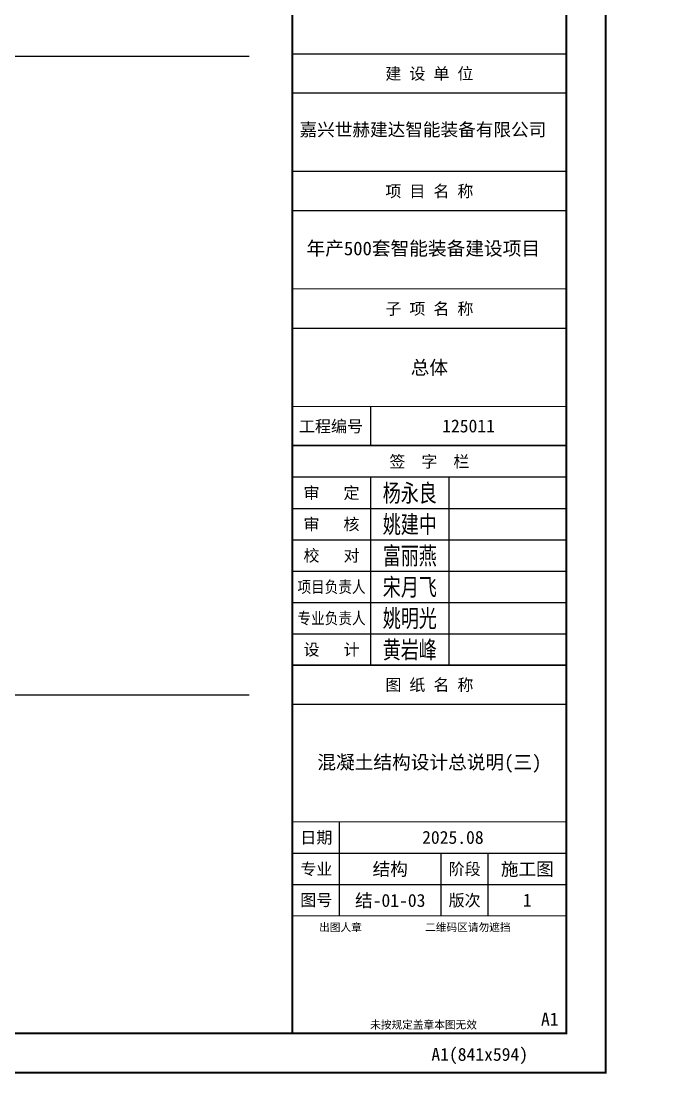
# Model space of a CAD drawing. Extents: x 497777 to 784122, y -229332 to 980813.
# Drawn here: x 566981 to 583358, y 620884 to 648222 of the extents above; entities that cross this region are included whole.
import ezdxf
from ezdxf.enums import TextEntityAlignment as Align

# ---------------------------------------------------------------- set-up
doc = ezdxf.new("R2010")
doc.units = 0
doc.header["$LTSCALE"] = 1000
doc.header["$MEASUREMENT"] = 0
for name, color, linetype in [('0-cxFrame', 155, 'Continuous'), ('qianming', 155, 'Continuous'), ('S-DIM', 81, 'Continuous'), ('S-TK', 165, 'Continuous')]:
    doc.layers.add(name, color=color, linetype=linetype)
doc.layers.add('0-cxText', color=131, linetype='Continuous', lineweight=25)
doc.styles.add('cx_biaoti', font='')
doc.styles.add('cx_tuming', font='simhei.ttf')
doc.styles.add('cx_tuqian1', font='')
doc.styles.add('SS1', font='tj-romans1.shx', dxfattribs={"width": 0.7, "bigfont": 'tj-hztxt1.shx'})
doc.styles.add('图框宋体', font='', dxfattribs={"width": 0.75})
doc.styles.add('黑体', font='simhei.ttf', dxfattribs={"height": 12})
doc.styles.get('cx_biaoti').set_extended_font_data('SimSun')
doc.styles.get('cx_tuqian1').set_extended_font_data('SimSun')
doc.styles.get('图框宋体').set_extended_font_data('SimSun')
doc.dimstyles.new('S-25-100A', dxfattribs={"dimscale": 100, "dimtxt": 3, "dimasz": 2, "dimexe": 2, "dimexo": 2, "dimgap": 0.8, "dimtad": 1, "dimdec": 0, "dimlfac": 0.25, "dimzin": 0, "dimdsep": 46, "dimtxsty": 'SS1', "dimblk1": 'TT', "dimblk2": 'TT', "dimsah": 1, "dimcen": 1, "dimclrd": 256, "dimclre": 256, "dimclrt": 256, "dimadec": 0, "dimazin": 0, "dimtfac": 1, "dimtdec": 0, "dimtix": 1, "dimtmove": 2, "dimatfit": 0, "dimldrblk": 'TT', "dimfxl": 2, "dimtolj": 1, "dimtzin": 0, "dimarcsym": 0})

# ---------------------------------------------------------------- blocks, each defined once
blk = doc.blocks.new('TT')
blk.add_line((-0.97, 0), (0.97, 0))
at = {"const_width": 0.45}
blk.add_lwpolyline([(-0.44, -0.44), (0.44, 0.44)], dxfattribs=at)
blk = doc.blocks.new('*D190')
at = {"layer": 'Defpoints', "color": 0, "transparency": 16777216}
for p in [(510906, 638017), (511946, 636673), (509786, 636257), (512586, 636337), (516786, 636257)]:
    blk.add_point(p, dxfattribs=at)
at = {"layer": 'S-DIM', "lineweight": -2, "transparency": 16777216}
blk.add_arc((512666, 636257), 831, 148.8237, 166.1763, dxfattribs=at)
at = {"layer": 'S-DIM', "lineweight": -2, "transparency": 16777216, "xscale": 200, "yscale": 200, "zscale": 200}
for p, rotation in [((512078, 636845), 51.91184269532635), ((511835, 636257), 263.0881573046743)]:
    blk.add_blockref('TT', p, dxfattribs=dict(at, rotation=rotation))
blk = doc.blocks.new('zjcx_lan_qianzi(Dragon)')
for p, q in [((-7000, 4800), (0, 4800)), ((-5000, 4800), (-5000, 0)), ((-3000, 4800), (-3000, 0)), ((-7000, 4000), (0, 4000)), ((-7000, 3200), (0, 3200)), ((-7000, 2400), (0, 2400)), ((-7000, 1600), (0, 1600)), ((-7000, 800), (0, 800))]:
    blk.add_line(p, q)
at = {"const_width": 30}
blk.add_lwpolyline([(-7000, 5600), (0, 5600)], dxfattribs=at)
blk.add_lwpolyline([(-7000, 5600), (0, 5600), (0, 0), (-7000, 0)], close=True, dxfattribs=at)
at = {"style": 'cx_biaoti'}
for s, p in [('签  字  栏', (-3500, 5200)), ('审   定', (-6000, 4400)), ('审   核', (-6000, 3600)), ('校   对', (-6000, 2800)), ('设   计', (-6000, 400))]:
    blk.add_text(s, height=300, dxfattribs=at).set_placement(p, align=Align.MIDDLE)
at = {"style": 'cx_biaoti', "width": 0.85}
for s, p in [('项目负责人', (-6000, 2000)), ('专业负责人', (-6000, 1200))]:
    blk.add_text(s, height=300, dxfattribs=at).set_placement(p, align=Align.MIDDLE)
blk = doc.blocks.new('T-签字(Dragon)')
at = {"layer": '0-cxFrame'}
blk.add_blockref('zjcx_lan_qianzi(Dragon)', (0, 0), dxfattribs=at)
at = {"layer": 'qianming', "style": '图框宋体', "width": 0.75}
for s, p in [('杨永良', (-4000, 4400)), ('姚建中', (-4000, 3600)), ('富丽燕', (-4000, 2800)), ('宋月飞', (-4000, 2000)), ('姚明光', (-4000, 1200)), ('黄岩峰', (-4000, 400))]:
    blk.add_text(s, height=450, dxfattribs=at).set_placement(p, align=Align.MIDDLE)
blk = doc.blocks.new('zjcx_lan_xiangmu(Dragon)')
for p, q in [((-7000, 9000), (0, 9000)), ((-7000, 6000), (0, 6000)), ((-7000, 3000), (0, 3000)), ((-5000, 1000), (-5000, 0))]:
    blk.add_line(p, q)
at = {"const_width": 30}
for points in [[(-7000, 10000), (0, 10000)], [(-7000, 7000), (0, 7000)], [(-7000, 7000), (0, 7000)], [(-7000, 4000), (0, 4000)], [(-7000, 4000), (0, 4000)], [(-7000, 1000), (0, 1000)], [(-7000, 0), (0, 0)]]:
    blk.add_lwpolyline(points, dxfattribs=at)
blk.add_lwpolyline([(-7000, 10000), (0, 10000), (0, 0), (-7000, 0)], close=True)
at = {"style": 'cx_biaoti'}
for s, p in [('建 设 单 位', (-3500, 9500)), ('项 目 名 称', (-3500, 6500)), ('子 项 名 称', (-3500, 3500)), ('工程编号', (-6013, 500))]:
    blk.add_text(s, height=300, dxfattribs=at).set_placement(p, align=Align.MIDDLE)
blk = doc.blocks.new('T-项目(Dragon)')
blk.add_blockref('zjcx_lan_xiangmu(Dragon)', (0, 0))
at = {"color": 3, "style": 'cx_tuming'}
for s, height, p in [('嘉兴世赫建达智能装备有限公司', 330, (-6816, 7901)), ('年产500套智能装备建设项目 ', 350, (-6638, 4859))]:
    blk.add_text(s, height=height, dxfattribs=at).set_placement(p)
blk = doc.blocks.new('zjcx_lan_tuming(Dragon)')
for p, q in [((-7000, 8400), (0, 8400)), ((-5800, 3000), (-5800, 5400)), ((-7000, 4600), (0, 4600)), ((-3200, 3000), (-3200, 4600)), ((-2000, 3000), (-2000, 4600)), ((-7000, 3800), (0, 3800))]:
    blk.add_line(p, q)
at = {"const_width": 30}
for points in [[(-7000, 9400), (0, 9400)], [(-7000, 5400), (0, 5400)], [(-7000, 3000), (0, 3000)], [(-7000, 0), (0, 0)]]:
    blk.add_lwpolyline(points, dxfattribs=at)
blk.add_lwpolyline([(-7000, 9400), (0, 9400), (0, 0), (-7000, 0)], close=True)
at = {"style": 'cx_biaoti'}
for s, p in [('图 纸 名 称', (-3500, 8900)), ('日期', (-6388, 5000)), ('专业', (-6388, 4200)), ('阶段', (-2600, 4200)), ('图号', (-6388, 3400)), ('版次', (-2600, 3400))]:
    blk.add_text(s, height=300, dxfattribs=at).set_placement(p, align=Align.MIDDLE)
for s, p in [('出图人章', (-6316, 2607)), ('二维码区请勿遮挡', (-3609, 2607)), ('未按规定盖章本图无效', (-5013, 120))]:
    blk.add_text(s, height=200, dxfattribs=at).set_placement(p)
blk = doc.blocks.new('zjcx_T1(Dragon)')
at = {"layer": '0-cxFrame', "const_width": 50}
blk.add_lwpolyline([(-7000, 0), (0, 0), (0, 57400), (-7000, 57400)], close=True, dxfattribs=at)
blk.add_blockref('zjcx_lan_tuming(Dragon)', (0, 0))
at = {"layer": '0-cxFrame'}
for name, p in [('T-项目(Dragon)', (0, 15000)), ('T-签字(Dragon)', (0, 9400))]:
    blk.add_blockref(name, p, dxfattribs=at)
at = {"color": 3, "style": 'cx_biaoti'}
for s, p in [('2025.08', (-2900, 5000)), ('结构', (-4500, 4200)), ('施工图', (-1000, 4200))]:
    blk.add_text(s, height=330, dxfattribs=at).set_placement(p, align=Align.MIDDLE)
blk = doc.blocks.new('TK22.A1 L(Dragon)')
at = {"layer": '0-cxFrame', "color": 7, "const_width": 0.5}
blk.add_lwpolyline([(0, 0), (-841, 0), (-841, 594), (0, 594)], close=True, dxfattribs=at)
at = {"layer": '0-cxFrame', "const_width": 0.5}
for points in [[(-80, 10), (-821, 10), (-821, 584), (-80, 584)], [(-10, 10), (-80, 10), (-80, 584), (-10, 584)]]:
    blk.add_lwpolyline(points, close=True, dxfattribs=at)
at = {"layer": '0-cxFrame', "xscale": 0.01, "yscale": 0.01, "zscale": 0.01}
blk.add_blockref('zjcx_T1(Dragon)', (-10, 10), dxfattribs=at)
at = {"style": '黑体', "flags": 4}
blk.add_attdef('图幅', text='', height=3.3, dxfattribs=at).set_placement((-40, 3), align=Align.RIGHT)
at = {"layer": '0-cxFrame', "style": '黑体'}
blk.add_text('(841x594)', height=3.3, dxfattribs=at).set_placement((-40, 3))
at = {"layer": 'Defpoints', "color": 6, "flags": 4}
for tag, height, style, p in [('tufu', 3.3, '黑体', (-12, 12)), ('dwfname', 4, 'cx_tuqian1', (-80, 3))]:
    blk.add_attdef(tag, text='', height=height, dxfattribs=dict(at, style=style)).set_placement(p, align=Align.RIGHT)

msp = doc.modelspace()

# ---------------------------------------------------------------- linework, layer by layer
at = {"layer": 'S-TK'}
for p, q in [((539751.7, 647335.8), (572801.7, 647335.8)), ((539751.7, 631034.1), (572801.7, 631034.1))]:
    msp.add_line(p, q, dxfattribs=at)

# ---------------------------------------------------------------- block references
at = {"layer": '0-cxFrame'}
ref = msp.add_blockref('TK22.A1 L(Dragon)', (581901.7, 621395.1), dxfattribs=dict(at, xscale=100, yscale=100, zscale=100))
ref.add_attrib('子项名称', '总体', dxfattribs={"layer": '0-cxText', "height": 350, "style": 'cx_tuming'}).set_placement((577401.7, 639395.1), align=Align.MIDDLE)
ref.add_attrib('图名2', '混凝土结构设计总说明(三)', dxfattribs={"layer": '0-cxText', "height": 350, "style": 'cx_tuming'}).set_placement((577401.7, 629295.1), align=Align.MIDDLE)
ref.add_attrib('工程编号', '125011', dxfattribs={"layer": '0-cxText', "height": 330, "style": 'cx_tuqian1'}).set_placement((578401.7, 637895.1), align=Align.MIDDLE)
ref.add_attrib('图号', '结-01-03', dxfattribs={"layer": '0-cxText', "height": 330, "style": 'cx_tuqian1'}).set_placement((576401.7, 625795.1), align=Align.MIDDLE)
ref.add_attrib('版次', '1', dxfattribs={"layer": '0-cxText', "height": 330, "style": 'cx_tuqian1'}).set_placement((579901.7, 625795.1), align=Align.MIDDLE)
ref.add_attrib('图幅', 'A1', dxfattribs={"layer": '0', "height": 330, "style": '黑体'}).set_placement((577901.7, 621695.1), align=Align.RIGHT)
ref.add_attrib('tufu', 'A1', dxfattribs={"layer": 'Defpoints', "color": 6, "height": 330, "style": '黑体'}).set_placement((580701.7, 622595.1), align=Align.RIGHT)

# ---------------------------------------------------------------- dimensions: what is measured, and where the dimension line sits
at = {"layer": 'S-DIM'}
dim = msp.add_angular_dim_2l(base=(511945.9, 636672.7), line1=((509785.6, 636257.2), (516785.6, 636257.2)), line2=((510905.6, 638017.2), (512585.6, 636337.2)), text=' ', dimstyle='S-25-100A', dxfattribs=at)
dim.commit()
dim.dimension.update_dxf_attribs({"geometry": '*D190', "text_midpoint": (784122.1, -229332.3)})

doc.saveas('drawing.dxf')
